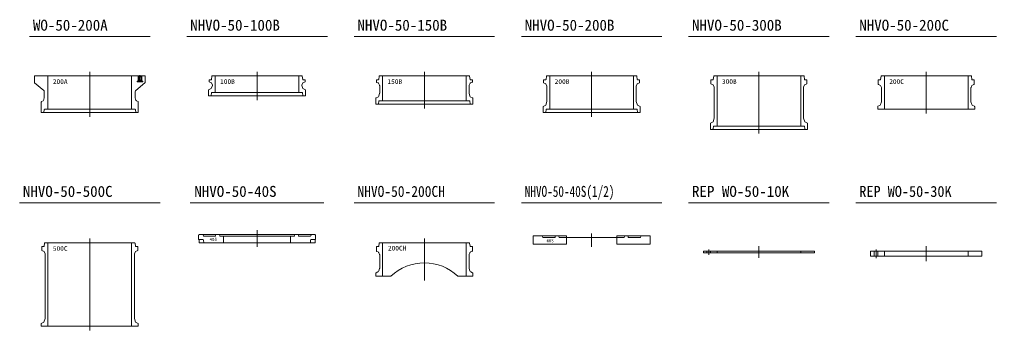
# Model space of a CAD drawing. Units: millimetres at full size, sheet at 1:20; details may follow other scales. Extents: x -4514 to 4514, y -3160 to 3160.
# Drawn here: x -4403 to 1437, y -3160 to -1300 of the extents above; entities that cross this region are included whole.
import ezdxf
from ezdxf.enums import TextEntityAlignment as Align

# ---------------------------------------------------------------- set-up
doc = ezdxf.new("R2010")
doc.units = ezdxf.units.MM
doc.header["$LTSCALE"] = 20
doc.layers.add('0-7_TEMP01', color=3, linetype='Continuous', lineweight=18)
doc.layers.add('0-9_躯体', color=7, linetype='Continuous', lineweight=9)
doc.layers.add('0-F_注釈', color=1, linetype='Continuous')
doc.styles.add('ＭＳ ゴシック', font='')
doc.styles.get('ＭＳ ゴシック').set_extended_font_data('MS Gothic')

msp = doc.modelspace()

# ---------------------------------------------------------------- linework, layer by layer
at = {"layer": '0-7_TEMP01'}
for p, q in [((-3982.76, -1611.96), (-3982.76, -1881.95)), ((-2982.76, -1611.96), (-2982.76, -1781.95)), ((-1982.76, -1611.96), (-1982.76, -1831.95)), ((-982.76, -1611.96), (-982.76, -1881.95)), ((17.24, -1611.96), (17.24, -1981.95)), ((1017.24, -1611.96), (1017.24, -1861.96)), ((-2982.76, -2560.37), (-2982.76, -2660.37)), ((-3982.76, -2610.37), (-3982.76, -3160.37)), ((-1982.76, -2610.37), (-1982.76, -2860.37)), ((-1132.76, -2604.89), (-832.76, -2604.89)), ((-982.76, -2579.89), (-982.76, -2659.88)), ((-282.76, -2675.36), (-282.76, -2707.28)), ((17.24, -2655.37), (17.24, -2725.37)), ((717.24, -2675.36), (717.24, -2727.28)), ((1017.24, -2655.37), (1017.24, -2745.37))]:
    msp.add_line(p, q, dxfattribs=at)
at = {"layer": '0-9_躯体'}
for p, q in [((-4342.76, -1402.36), (-3622.76, -1402.36)), ((-3402.76, -1402.36), (-2562.76, -1402.36)), ((-2402.76, -1402.36), (-1562.76, -1402.36)), ((-1402.76, -1402.36), (-562.76, -1402.36)), ((-402.76, -1402.36), (437.24, -1402.36)), ((597.24, -1402.36), (1437.24, -1402.36)), ((-3682.76, -1633.72), (-3682.76, -1675.45)), ((-4313.76, -1636.96), (-4313.76, -1675.55)), ((-4313.76, -1636.96), (-3982.76, -1636.96)), ((-4312.68, -1677.85), (-4258.36, -1723.96)), ((-4232.76, -1636.96), (-4232.76, -1836.96)), ((-3691.76, -1636.96), (-3982.76, -1636.96)), ((-3732.76, -1636.96), (-3732.76, -1836.96)), ((-3652.84, -1677.85), (-3707.16, -1723.96)), ((-3699.81, -1668.46), (-3699.81, -1671.45)), ((-3695.66, -1667.96), (-3699.31, -1667.96)), ((-3699.31, -1671.96), (-3666.21, -1671.96)), ((-3693.16, -1636.96), (-3693.66, -1637.45)), ((-3693.66, -1637.45), (-3693.66, -1665.95)), ((-3693.16, -1636.96), (-3690.76, -1636.96)), ((-3691.76, -1636.2), (-3673.76, -1636.2)), ((-3691.76, -1636.2), (-3691.76, -1636.96)), ((-3690.76, -1636.96), (-3691.76, -1636.96)), ((-3691.76, -1671.45), (-3673.76, -1671.45)), ((-3691.76, -1671.45), (-3691.76, -1671.96)), ((-3690.76, -1636.96), (-3674.76, -1636.96)), ((-3690.76, -1636.96), (-3690.31, -1637.24)), ((-3690.76, -1636.96), (-3690.76, -1661.96)), ((-3690.76, -1661.96), (-3674.76, -1661.96)), ((-3690.76, -1661.96), (-3689.16, -1662.95)), ((-3690.26, -1637.45), (-3690.26, -1642.71)), ((-3689.76, -1643.21), (-3675.76, -1643.21)), ((-3689.26, -1636.2), (-3689.26, -1641.7)), ((-3689.16, -1643.21), (-3689.16, -1662.95)), ((-3689.16, -1662.95), (-3689.16, -1664.45)), ((-3689.16, -1662.95), (-3676.36, -1662.95)), ((-3688.76, -1642.2), (-3676.76, -1642.2)), ((-3688.66, -1664.96), (-3676.86, -1664.96)), ((-3676.36, -1643.21), (-3676.36, -1662.95)), ((-3674.76, -1661.96), (-3676.36, -1662.95)), ((-3676.36, -1662.95), (-3676.36, -1664.45)), ((-3676.26, -1636.2), (-3676.26, -1641.7)), ((-3675.26, -1637.45), (-3675.26, -1642.71)), ((-3674.76, -1636.96), (-3675.21, -1637.24)), ((-3674.76, -1636.96), (-3674.76, -1661.96)), ((-3674.76, -1636.96), (-3673.76, -1636.96)), ((-3674.76, -1636.96), (-3672.36, -1636.96)), ((-3673.76, -1636.2), (-3673.76, -1636.96)), ((-3651.76, -1636.96), (-3673.76, -1636.96)), ((-3673.76, -1671.45), (-3673.76, -1671.96)), ((-3672.36, -1636.96), (-3671.86, -1637.45)), ((-3671.86, -1637.45), (-3671.86, -1665.95)), ((-3669.86, -1667.96), (-3666.21, -1667.96)), ((-3665.71, -1668.46), (-3665.71, -1671.45)), ((-3651.76, -1636.96), (-3651.76, -1675.55)), ((-3269.76, -1659.95), (-3257.52, -1659.95)), ((-3269.76, -1659.95), (-3269.76, -1672.95)), ((-3269.76, -1672.95), (-3255.76, -1678.95)), ((-3255.76, -1678.95), (-3249.76, -1692.96)), ((-3252.99, -1638.69), (-3255.53, -1658.21)), ((-2982.76, -1636.96), (-3251, -1636.96)), ((-3249.76, -1694.95), (-3249.76, -1692.96)), ((-3232.76, -1636.96), (-3232.76, -1736.96)), ((-2982.76, -1636.96), (-2714.52, -1636.96)), ((-2732.76, -1636.96), (-2732.76, -1736.96)), ((-2709.76, -1678.95), (-2715.76, -1692.96)), ((-2712.53, -1638.69), (-2709.98, -1658.21)), ((-2695.76, -1672.95), (-2709.76, -1678.95)), ((-2695.76, -1659.95), (-2708, -1659.95)), ((-2695.76, -1659.95), (-2695.76, -1672.95)), ((-2269.76, -1659.95), (-2257.73, -1659.95)), ((-2269.76, -1659.95), (-2269.76, -1672.97)), ((-2267.94, -1675.73), (-2259.43, -1679.38)), ((-2253, -1638.68), (-2255.75, -1658.24)), ((-2254.18, -1684.63), (-2250.57, -1693.07)), ((-2251.02, -1636.96), (-1982.76, -1636.96)), ((-2232.51, -1636.96), (-2233.01, -1786.96)), ((-1714.49, -1636.96), (-1982.76, -1636.96)), ((-1733.01, -1636.96), (-1732.51, -1786.96)), ((-1711.34, -1684.63), (-1714.95, -1693.07)), ((-1712.52, -1638.68), (-1709.77, -1658.24)), ((-1695.76, -1659.95), (-1707.79, -1659.95)), ((-1697.58, -1675.73), (-1706.08, -1679.38)), ((-1695.76, -1659.95), (-1695.76, -1672.97)), ((-1269.76, -1659.95), (-1269.76, -1677.95)), ((-1269.76, -1659.95), (-1257.52, -1659.95)), ((-1269.76, -1677.95), (-1255.76, -1683.95)), ((-1255.76, -1683.95), (-1249.76, -1697.95)), ((-1255.53, -1658.21), (-1252.98, -1638.69)), ((-982.76, -1636.96), (-1251, -1636.96)), ((-1232.76, -1636.96), (-1232.76, -1836.96)), ((-982.76, -1636.96), (-714.51, -1636.96)), ((-732.76, -1636.96), (-732.76, -1836.96)), ((-709.99, -1658.21), (-712.53, -1638.69)), ((-695.76, -1659.95), (-708, -1659.95)), ((-695.76, -1659.95), (-695.76, -1677.95)), ((-269.76, -1659.95), (-269.76, -1683.95)), ((-269.76, -1659.95), (-257.52, -1659.95)), ((-255.53, -1658.21), (-252.99, -1638.69)), ((17.24, -1636.96), (-251, -1636.96)), ((-232.76, -1636.96), (-232.76, -1936.96)), ((17.24, -1636.96), (285.48, -1636.96)), ((267.24, -1636.96), (267.24, -1936.96)), ((290.24, -1689.96), (284.24, -1703.95)), ((290.01, -1658.21), (287.47, -1638.69)), ((304.24, -1683.95), (290.24, -1689.96)), ((304.24, -1659.95), (292, -1659.95)), ((304.24, -1659.95), (304.24, -1683.95)), ((730.24, -1659.95), (730.24, -1685.97)), ((730.24, -1659.95), (742.49, -1659.95)), ((732.06, -1688.74), (740.57, -1692.38)), ((744.47, -1658.21), (747.02, -1638.69)), ((1017.24, -1636.96), (749, -1636.96)), ((767.24, -1636.96), (767.24, -1836.96)), ((1017.24, -1636.96), (1285.49, -1636.96)), ((1267.24, -1636.96), (1267.24, -1836.96)), ((1290.01, -1658.21), (1287.47, -1638.69)), ((1304.24, -1659.95), (1292, -1659.95)), ((1302.43, -1688.74), (1293.92, -1692.38)), ((1304.24, -1659.95), (1304.24, -1685.97)), ((-4254.76, -1731.64), (-4254.76, -1765.13)), ((-3710.76, -1731.64), (-3710.76, -1765.13)), ((-3272.76, -1719.95), (-3256.76, -1712.95)), ((-3272.76, -1719.95), (-3272.76, -1756.95)), ((-3254.98, -1738.7), (-3256.93, -1754.33)), ((-3256.76, -1712.95), (-3249.76, -1694.95)), ((-3252.99, -1736.96), (-2982.76, -1736.96)), ((-2712.53, -1736.96), (-2982.76, -1736.96)), ((-2710.54, -1738.7), (-2708.59, -1754.33)), ((-2692.76, -1719.95), (-2708.76, -1712.95)), ((-2692.76, -1719.95), (-2692.76, -1756.95)), ((-2250.19, -1741.38), (-2255.42, -1758.55)), ((-2249.76, -1697.01), (-2249.76, -1738.46)), ((-1715.76, -1697.01), (-1715.76, -1738.46)), ((-1715.33, -1741.38), (-1710.1, -1758.55)), ((-1249.76, -1697.95), (-1249.76, -1789.96)), ((-715.76, -1697.95), (-715.76, -1789.96)), ((-249.76, -1703.95), (-249.76, -1889.96)), ((284.24, -1703.95), (284.24, -1889.96)), ((745.82, -1697.63), (749.43, -1706.07)), ((750.24, -1710), (750.24, -1788.46)), ((1284.24, -1710), (1284.24, -1788.46)), ((1288.66, -1697.63), (1285.05, -1706.07)), ((-4272.76, -1793.76), (-4272.76, -1836.96)), ((-4262.1, -1786.28), (-4271.17, -1791.11)), ((-4254.89, -1766.77), (-4256.95, -1779.09)), ((-3710.62, -1766.77), (-3708.57, -1779.09)), ((-3703.41, -1786.28), (-3694.34, -1791.11)), ((-2982.76, -1756.95), (-3272.76, -1756.95)), ((-2982.76, -1756.95), (-2692.76, -1756.95)), ((-2272.76, -1771.91), (-2272.76, -1806.95)), ((-2272.76, -1806.95), (-2259.31, -1806.95)), ((-2270.96, -1769.17), (-2260.97, -1764.8)), ((-1982.76, -1806.95), (-2259.31, -1806.95)), ((-2255, -1788.68), (-2257.33, -1805.24)), ((-2253.02, -1786.96), (-1982.76, -1786.96)), ((-1712.49, -1786.96), (-1982.76, -1786.96)), ((-1982.76, -1806.95), (-1706.21, -1806.95)), ((-1710.51, -1788.68), (-1708.19, -1805.24)), ((-1692.76, -1806.95), (-1706.21, -1806.95)), ((-1694.56, -1769.17), (-1704.54, -1764.8)), ((-1692.76, -1771.91), (-1692.76, -1806.95)), ((-708.76, -1812.95), (-715.76, -1789.96)), ((744.59, -1808.55), (749.81, -1791.38)), ((1289.9, -1808.55), (1284.67, -1791.38)), ((-4272.76, -1836.96), (-4272.76, -1856.95)), ((-4272.76, -1856.95), (-3982.76, -1856.95)), ((-4255, -1838.68), (-4257.32, -1855.24)), ((-4253.02, -1836.96), (-3982.76, -1836.96)), ((-3712.5, -1836.96), (-3982.76, -1836.96)), ((-3692.76, -1856.95), (-3982.76, -1856.95)), ((-3710.52, -1838.68), (-3708.19, -1855.24)), ((-1272.76, -1819.95), (-1272.76, -1856.95)), ((-982.76, -1856.95), (-1272.76, -1856.95)), ((-1254.98, -1838.7), (-1256.93, -1854.33)), ((-1252.99, -1836.96), (-982.76, -1836.96)), ((-712.52, -1836.96), (-982.76, -1836.96)), ((-982.76, -1856.95), (-692.76, -1856.95)), ((-710.54, -1838.7), (-708.58, -1854.33)), ((-692.76, -1819.95), (-708.76, -1812.95)), ((-692.76, -1819.95), (-692.76, -1856.95)), ((727.24, -1821.91), (727.24, -1836.96)), ((727.24, -1836.96), (1017.24, -1836.96)), ((729.04, -1819.17), (739.03, -1814.8)), ((1307.24, -1836.96), (1017.24, -1836.96)), ((1305.44, -1819.17), (1295.46, -1814.8)), ((1307.24, -1821.91), (1307.24, -1836.96)), ((-272.76, -1919.96), (-256.76, -1912.95)), ((-272.76, -1919.96), (-272.76, -1956.95)), ((-256.76, -1912.95), (-249.76, -1889.96)), ((291.24, -1912.95), (284.24, -1889.96)), ((307.24, -1919.96), (291.24, -1912.95)), ((307.24, -1919.96), (307.24, -1956.95)), ((17.24, -1956.95), (-272.76, -1956.95)), ((-254.97, -1938.71), (-256.93, -1954.33)), ((-252.99, -1936.96), (17.24, -1936.96)), ((287.48, -1936.96), (17.24, -1936.96)), ((17.24, -1956.95), (307.24, -1956.95)), ((289.46, -1938.71), (291.41, -1954.33)), ((-4402.76, -2396.95), (-3562.76, -2396.95)), ((-3382.76, -2396.95), (-2582.76, -2396.95)), ((-2402.76, -2396.95), (-1562.76, -2396.95)), ((-1402.76, -2396.95), (-562.76, -2396.95)), ((-402.76, -2396.95), (437.24, -2396.95)), ((597.24, -2396.95), (1437.24, -2396.95)), ((-3332.76, -2590.37), (-3327.76, -2585.37)), ((-3332.76, -2590.37), (-3332.76, -2615.37)), ((-3332.76, -2615.37), (-3307.52, -2615.37)), ((-3329.31, -2615.37), (-3329.17, -2635.37)), ((-3327.76, -2585.37), (-3307.76, -2585.37)), ((-3307.76, -2585.37), (-2982.76, -2585.37)), ((-3303.31, -2594.27), (-3307.2, -2586.48)), ((-3302.52, -2620.12), (-3301.76, -2635.37)), ((-3301.52, -2595.37), (-3232.4, -2595.37)), ((-3230.43, -2593.77), (-3229.08, -2586.98)), ((-3206.18, -2593.94), (-3208.33, -2586.8)), ((-3204.27, -2595.37), (-2982.76, -2595.37)), ((-3182.76, -2595.37), (-3182.76, -2635.37)), ((-2657.76, -2585.37), (-2982.76, -2585.37)), ((-2761.24, -2595.37), (-2982.76, -2595.37)), ((-2782.76, -2595.37), (-2782.76, -2635.37)), ((-2759.33, -2593.94), (-2757.18, -2586.8)), ((-2735.08, -2593.77), (-2736.44, -2586.98)), ((-2663.99, -2595.37), (-2733.12, -2595.37)), ((-2663, -2620.12), (-2663.76, -2635.37)), ((-2662.2, -2594.27), (-2658.31, -2586.48)), ((-2632.76, -2615.37), (-2658, -2615.37)), ((-2637.76, -2585.37), (-2657.76, -2585.37)), ((-2632.76, -2590.37), (-2637.76, -2585.37)), ((-2636.2, -2615.37), (-2636.35, -2635.37)), ((-2632.76, -2590.37), (-2632.76, -2615.37)), ((-1132.76, -2594.88), (-1332.76, -2594.88)), ((-1332.76, -2594.88), (-1332.76, -2644.88)), ((-1276.08, -2596.49), (-1274.72, -2603.27)), ((-1272.76, -2604.89), (-1203.63, -2604.89)), ((-1201.68, -2603.27), (-1200.32, -2596.49)), ((-1177.42, -2603.46), (-1179.57, -2596.31)), ((-1175.51, -2604.89), (-1132.76, -2604.89)), ((-1132.76, -2594.88), (-1132.76, -2644.88)), ((-832.76, -2594.88), (-632.76, -2594.88)), ((-832.76, -2594.88), (-832.76, -2644.88)), ((-790.01, -2604.89), (-832.76, -2604.89)), ((-788.1, -2603.46), (-785.95, -2596.31)), ((-763.85, -2603.27), (-765.2, -2596.49)), ((-692.76, -2604.89), (-761.88, -2604.89)), ((-689.44, -2596.49), (-690.79, -2603.27)), ((-632.76, -2594.88), (-632.76, -2644.88)), ((-4269.76, -2658.37), (-4257.52, -2658.37)), ((-4269.76, -2658.37), (-4269.76, -2682.37)), ((-4269.76, -2682.37), (-4255.76, -2688.37)), ((-4255.53, -2656.63), (-4252.99, -2637.11)), ((-3982.76, -2635.37), (-4251, -2635.37)), ((-4232.76, -2635.37), (-4232.76, -3135.37)), ((-3982.76, -2635.37), (-3714.52, -2635.37)), ((-3732.76, -2635.37), (-3732.76, -3135.37)), ((-3709.99, -2656.63), (-3712.53, -2637.11)), ((-3695.76, -2682.37), (-3709.76, -2688.37)), ((-3695.76, -2658.37), (-3708, -2658.37)), ((-3695.76, -2658.37), (-3695.76, -2682.37)), ((-3329.17, -2635.37), (-2982.76, -2635.37)), ((-2636.35, -2635.37), (-2982.76, -2635.37)), ((-2257.73, -2658.37), (-2269.76, -2658.37)), ((-2257.73, -2658.37), (-2269.76, -2658.37)), ((-2269.76, -2658.37), (-2269.76, -2684.39)), ((-2253, -2637.09), (-2255.75, -2656.65)), ((-1982.76, -2635.37), (-2251.02, -2635.37)), ((-2232.76, -2635.37), (-2232.76, -2835.37)), ((-1982.76, -2635.37), (-1714.49, -2635.37)), ((-1732.76, -2635.37), (-1732.76, -2835.37)), ((-1712.52, -2637.09), (-1709.77, -2656.65)), ((-1707.79, -2658.37), (-1695.76, -2658.37)), ((-1707.79, -2658.37), (-1695.76, -2658.37)), ((-1695.76, -2658.37), (-1695.76, -2684.39)), ((-1132.76, -2644.88), (-1332.76, -2644.88)), ((-832.76, -2644.88), (-632.76, -2644.88)), ((-314.76, -2685.37), (349.24, -2685.37)), ((-314.76, -2685.37), (-314.76, -2695.37)), ((-294.26, -2685.37), (-294.26, -2695.37)), ((-271.26, -2685.37), (-271.26, -2695.37)), ((-232.76, -2685.37), (-232.76, -2695.37)), ((267.24, -2685.37), (267.24, -2695.37)), ((349.24, -2685.37), (349.24, -2695.37)), ((685.24, -2685.37), (1349.24, -2685.37)), ((685.24, -2685.37), (685.24, -2715.37)), ((705.74, -2685.37), (705.74, -2715.37)), ((728.74, -2685.37), (728.74, -2715.37)), ((767.24, -2685.37), (767.24, -2715.37)), ((1267.24, -2685.37), (1267.24, -2715.37)), ((1349.24, -2685.37), (1349.24, -2715.37)), ((-4255.76, -2688.37), (-4249.76, -2702.37)), ((-4249.76, -2702.37), (-4249.76, -3088.37)), ((-3709.76, -2688.37), (-3715.76, -2702.37)), ((-3715.76, -2702.37), (-3715.76, -3088.37)), ((-2267.94, -2687.15), (-2259.43, -2690.8)), ((-2254.18, -2696.05), (-2250.57, -2704.49)), ((-2249.76, -2708.43), (-2249.76, -2785.75)), ((-1715.76, -2708.43), (-1715.76, -2785.75)), ((-1711.34, -2696.05), (-1714.95, -2704.49)), ((-1697.58, -2687.15), (-1706.08, -2690.8)), ((-314.76, -2695.37), (349.24, -2695.37)), ((685.24, -2715.37), (1349.24, -2715.37)), ((-2250.27, -2788.91), (-2255.35, -2804.16)), ((-1715.25, -2788.91), (-1710.17, -2804.16)), ((-2272.76, -2817.34), (-2272.76, -2835.37)), ((-2182.76, -2835.37), (-2272.76, -2835.37)), ((-2260.83, -2810.15), (-2270.96, -2814.59)), ((-2256.76, -2808.37), (-2260.83, -2810.15)), ((-2256.76, -2808.37), (-2255.35, -2804.16)), ((-1782.76, -2835.37), (-1692.76, -2835.37)), ((-1708.76, -2808.37), (-1710.17, -2804.16)), ((-1708.76, -2808.37), (-1704.69, -2810.15)), ((-1704.69, -2810.15), (-1694.56, -2814.59)), ((-1692.76, -2817.34), (-1692.76, -2835.37)), ((-3708.76, -3111.37), (-3715.76, -3088.37)), ((-4272.76, -3118.37), (-4272.76, -3135.37)), ((-4272.76, -3135.37), (-3982.76, -3135.37)), ((-3692.76, -3135.37), (-3982.76, -3135.37)), ((-3692.76, -3118.37), (-3708.76, -3111.37)), ((-3692.76, -3118.37), (-3692.76, -3135.37))]:
    msp.add_line(p, q, dxfattribs=at)
for points in [[(-2708.76, -1712.95), (-2715.76, -1694.95), (-2715.76, -1692.96)], [(-695.76, -1677.95), (-709.76, -1683.95), (-715.76, -1697.95)], [(-269.76, -1683.95), (-255.76, -1689.96), (-249.76, -1703.95)], [(-3692.76, -1793.76), (-3692.76, -1836.96), (-3692.76, -1856.95)], [(-1272.76, -1819.95), (-1256.76, -1812.95), (-1249.76, -1789.96)], [(-4272.76, -3118.37), (-4256.76, -3111.37), (-4249.76, -3088.37)]]:
    msp.add_lwpolyline(points, dxfattribs=at)
for centre, radius, start, end in [((-4310.76, -1675.55), 3, 180, 230.195), ((-3699.31, -1668.46), 0.5, 90, 180), ((-3699.31, -1671.45), 0.5, 180, 270), ((-3695.66, -1665.95), 2, 270, 0), ((-3690.76, -1637.45), 0.5, 0, 90), ((-3689.76, -1642.71), 0.5, 180, 270), ((-3688.76, -1641.7), 0.5, 180, 270), ((-3688.66, -1664.45), 0.5, 180, 270), ((-3676.86, -1664.45), 0.5, 270, 0), ((-3676.76, -1641.7), 0.5, 270, 0), ((-3675.76, -1642.71), 0.5, 270, 0), ((-3674.76, -1637.45), 0.5, 90, 180), ((-3669.86, -1665.95), 2, 180, 270), ((-3666.21, -1668.46), 0.5, 0, 90), ((-3666.21, -1671.45), 0.5, 270, 0), ((-3654.76, -1675.55), 3, 309.805, 0), ((-3257.52, -1657.95), 2, 270, 352.569), ((-3251, -1638.95), 2, 90, 172.569), ((-2714.52, -1638.95), 2, 7.431, 90), ((-2708, -1657.95), 2, 187.431, 270), ((-2266.76, -1672.97), 3, 180, 246.801), ((-2263.38, -1688.57), 10, 23.199, 66.801), ((-2257.73, -1657.95), 2, 270, 352.001), ((-2251.02, -1638.95), 2, 90, 172.001), ((-2259.76, -1697.01), 10, 0, 23.199), ((-1705.76, -1697.01), 10, 156.801, 180), ((-1714.49, -1638.95), 2, 7.999, 90), ((-1702.14, -1688.57), 10, 113.199, 156.801), ((-1707.79, -1657.95), 2, 187.999, 270), ((-1698.76, -1672.97), 3, 293.199, 0), ((-1257.52, -1657.95), 2, 270, 352.569), ((-1251, -1638.95), 2, 90, 172.569), ((-714.51, -1638.95), 2, 7.431, 90), ((-708, -1657.95), 2, 187.431, 270), ((-257.52, -1657.95), 2, 270, 352.569), ((-251, -1638.95), 2, 90, 172.569), ((285.48, -1638.95), 2, 7.431, 90), ((292, -1657.95), 2, 187.431, 270), ((733.24, -1685.97), 3, 180, 246.801), ((736.62, -1701.57), 10, 23.199, 66.801), ((742.49, -1657.95), 2, 270, 352.569), ((749, -1638.95), 2, 90, 172.569), ((1285.49, -1638.95), 2, 7.431, 90), ((1297.86, -1701.57), 10, 113.199, 156.801), ((1292, -1657.95), 2, 187.431, 270), ((1301.24, -1685.97), 3, 293.199, 0), ((-4264.76, -1731.64), 10, 0, 50.194), ((-3700.76, -1731.64), 10, 129.806, 180), ((-3252.99, -1738.95), 2, 90, 172.876), ((-2712.53, -1738.95), 2, 7.124, 90), ((-2259.76, -1738.46), 10, 343.072, 0), ((-1705.76, -1738.46), 10, 180, 196.928), ((740.24, -1710), 10, 0, 23.199), ((1294.24, -1710), 10, 156.801, 180), ((-4269.76, -1793.76), 3, 118.073, 180), ((-4266.81, -1777.45), 10, 298.072, 350.538), ((-4264.76, -1765.13), 10, 350.538, 0), ((-3700.76, -1765.13), 10, 180, 189.462), ((-3698.71, -1777.45), 10, 189.462, 241.928), ((-3695.76, -1793.76), 3, 0, 61.927), ((-3259.9, -1753.95), 3, 270, 352.874), ((-2705.61, -1753.95), 3, 187.126, 270), ((-2269.76, -1771.91), 3, 113.629, 180), ((-2264.99, -1755.64), 10, 293.629, 343.072), ((-2259.31, -1804.95), 2, 270, 352.001), ((-2253.02, -1788.95), 2, 90, 172.001), ((-1712.49, -1788.95), 2, 7.999, 90), ((-1700.53, -1755.64), 10, 196.928, 246.371), ((-1706.21, -1804.95), 2, 187.999, 270), ((-1695.76, -1771.91), 3, 0, 66.371), ((735.02, -1805.64), 10, 293.629, 343.072), ((740.24, -1788.46), 10, 343.072, 0), ((1294.24, -1788.46), 10, 180, 196.928), ((1299.47, -1805.64), 10, 196.928, 246.371), ((-4259.31, -1854.95), 2, 270, 352.001), ((-4253.02, -1838.95), 2, 90, 172.001), ((-3712.5, -1838.95), 2, 7.999, 90), ((-3706.21, -1854.95), 2, 187.999, 270), ((-1259.9, -1853.95), 3, 270, 352.874), ((-1252.99, -1838.95), 2, 90, 172.876), ((-712.52, -1838.95), 2, 7.124, 90), ((-705.61, -1853.95), 3, 187.126, 270), ((730.24, -1821.91), 3, 113.629, 180), ((1304.24, -1821.91), 3, 0, 66.371), ((-259.91, -1953.95), 3, 270, 352.874), ((-252.99, -1938.95), 2, 90, 172.876), ((287.48, -1938.95), 2, 7.124, 90), ((294.39, -1953.95), 3, 187.126, 270), ((-3308.99, -2587.37), 2, 26.565, 90), ((-3307.52, -2620.37), 5, 2.862, 90), ((-3301.52, -2593.37), 2, 206.565, 270), ((-3232.4, -2593.37), 2, 270, 348.691), ((-3227.12, -2587.37), 2, 90, 168.691), ((-3210.24, -2587.37), 2, 16.7, 90), ((-3204.27, -2593.37), 2, 196.7, 270), ((-2761.24, -2593.37), 2, 270, 343.3), ((-2755.27, -2587.37), 2, 90, 163.3), ((-2738.4, -2587.37), 2, 11.309, 90), ((-2733.12, -2593.37), 2, 191.309, 270), ((-2663.99, -2593.37), 2, 270, 333.435), ((-2658, -2620.37), 5, 90, 177.138), ((-2656.52, -2587.37), 2, 90, 153.435), ((-1278.04, -2596.88), 2, 11.31, 90), ((-1272.76, -2602.89), 2, 191.31, 270), ((-1203.63, -2602.89), 2, 270, 348.691), ((-1198.36, -2596.88), 2, 90, 168.691), ((-1181.48, -2596.88), 2, 16.7, 90), ((-1175.51, -2602.89), 2, 196.7, 270), ((-790.01, -2602.89), 2, 270, 343.3), ((-784.03, -2596.88), 2, 90, 163.3), ((-767.16, -2596.88), 2, 11.309, 90), ((-761.88, -2602.89), 2, 191.309, 270), ((-692.76, -2602.89), 2, 270, 348.69), ((-687.48, -2596.88), 2, 90, 168.69), ((-4257.52, -2656.37), 2, 270, 352.569), ((-4251, -2637.37), 2, 90, 172.569), ((-3714.52, -2637.37), 2, 7.431, 90), ((-3714.52, -2637.37), 2, 7.431, 90), ((-3708, -2656.37), 2, 187.431, 270), ((-2266.76, -2684.39), 3, 180, 246.801), ((-2257.73, -2656.37), 2, 270, 352.001), ((-2251.02, -2637.37), 2, 90, 172.001), ((-1714.49, -2637.37), 2, 7.999, 90), ((-1707.79, -2656.37), 2, 187.999, 270), ((-1698.76, -2684.39), 3, 293.199, 0), ((-2263.38, -2699.98), 10, 23.199, 66.802), ((-2259.76, -2708.43), 10, 0, 23.199), ((-1705.76, -2708.43), 10, 156.801, 180), ((-1702.14, -2699.98), 10, 113.198, 156.801), ((-2259.76, -2785.75), 10, 341.565, 0), ((-1982.76, -3045.37), 290, 90, 133.603), ((-1982.76, -3045.37), 290, 46.397, 90), ((-1705.76, -2785.75), 10, 180, 198.435), ((-2269.76, -2817.34), 3, 113.629, 180), ((-2264.84, -2800.99), 10, 293.629, 341.565), ((-1700.67, -2800.99), 10, 198.435, 246.371), ((-1695.76, -2817.34), 3, 0, 66.371)]:
    msp.add_arc(centre, radius, start, end, dxfattribs=at)

# ---------------------------------------------------------------- texts
at = {"layer": '0-9_躯体', "style": 'ＭＳ ゴシック'}
for s, p in [('WO-50-200A', (-4322.76, -1386.32)), ('NHVO-50-100B', (-3382.76, -1386.32)), ('NHVO-50-150B', (-2382.76, -1386.32)), ('NHVO-50-200B', (-1382.76, -1386.32)), ('NHVO-50-300B', (-382.76, -1386.32)), ('NHVO-50-200C', (617.24, -1386.32)), ('NHVO-50-500C', (-4382.76, -2380.91)), ('NHVO-50-40S', (-3357.76, -2380.91)), ('REP WO-50-10K', (-382.76, -2380.91))]:
    msp.add_text(s, height=65.69, dxfattribs=at).set_placement(p, align=Align.BOTTOM_LEFT)
for s, width, p in [('NHVO-50-200CH', 0.9, (-2382.76, -2380.91)), ('NHVO-50-40S(1/2)', 0.75, (-1382.76, -2380.91)), ('REP WO-50-30K', 0.95, (617.24, -2380.91))]:
    msp.add_text(s, height=65.69, dxfattribs=dict(at, width=width)).set_placement(p, align=Align.BOTTOM_LEFT)
at = {"layer": '0-F_注釈', "style": 'ＭＳ ゴシック'}
for s, height, p in [('200A', 28.15, (-4203.7, -1693.58)), ('100B', 28.15, (-3203.7, -1693.58)), ('150B', 28.15, (-2203.45, -1693.58)), ('200B', 28.15, (-1203.7, -1693.58)), ('300B', 28.15, (-203.7, -1693.58)), ('200C', 28.15, (796.3, -1693.58)), ('40S', 18.77, (-3266.75, -2630.2)), ('40S', 18.77, (-1253.47, -2638.39)), ('500C', 28.15, (-4203.7, -2691.99)), ('200CH', 28.15, (-2200.64, -2690.31))]:
    msp.add_text(s, height=height, dxfattribs=at).set_placement(p, align=Align.BOTTOM_LEFT)

doc.saveas('drawing.dxf')
